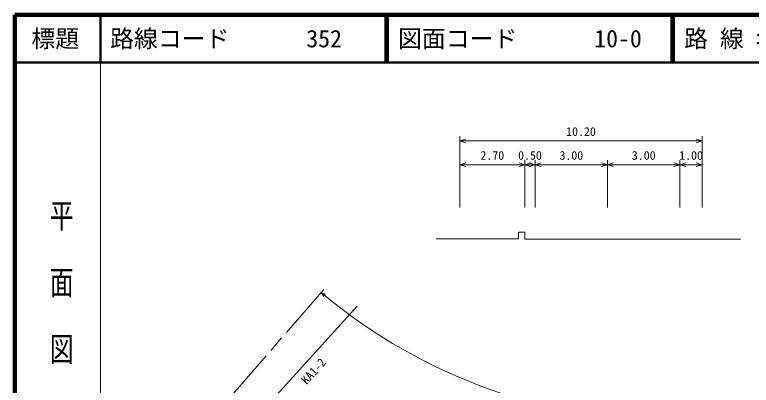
# Model space of a CAD drawing. Units: millimetres, scale not verified. Extents: x 40000 to 680000, y 20000 to 380000.
# Drawn here: x 40000 to 194454, y 302334 to 380000 of the extents above; entities that cross this region are included whole.
import ezdxf
from ezdxf.enums import TextEntityAlignment as Align

# ---------------------------------------------------------------- set-up
doc = ezdxf.new("R2010")
doc.units = ezdxf.units.MM
doc.header["$LTSCALE"] = 1000
doc.linetypes.add('CHAIN', pattern=[18.5, 12, -1.5, 3.5, -1.5])
for name, color, linetype, lineweight in [('M-BGD', 7, 'Continuous', 13), ('M-BMK', 2, 'CHAIN', 13), ('M-BMK-SRVR', 3, 'Continuous', 13), ('M-STR-HTXT', 7, 'Continuous', 13), ('M-TTL', 2, 'Continuous', 140), ('M-TTL-BAND', 7, 'Continuous', 13), ('M-TTL-LINE', 7, 'Continuous', 50)]:
    doc.layers.add(name, color=color, linetype=linetype, lineweight=lineweight)
doc.layers.add('M-TTL-TXT', color=7, linetype='Continuous')
doc.styles.add('@ＭＳ ゴシック', font='')
doc.styles.add('ＭＳ ゴシック', font='')
doc.styles.get('@ＭＳ ゴシック').set_extended_font_data('@MS Gothic')
doc.styles.get('ＭＳ ゴシック').set_extended_font_data('MS Gothic')

msp = doc.modelspace()

# ---------------------------------------------------------------- linework, layer by layer
at = {"layer": 'M-BGD'}
msp.add_lwpolyline([(128371, 333054), (145629, 333054), (145629, 334405), (146998, 334405), (146998, 332931), (192213, 332931)], dxfattribs=at)
at = {"layer": 'M-BMK'}
msp.add_line((60530, 271537), (104799, 322418), dxfattribs=at)
at = {"layer": 'M-BMK-SRVR'}
msp.add_line((87860, 292512), (111833, 318934), dxfattribs=at)
at = {"layer": 'M-STR-HTXT'}
for p, q in [((133319, 339594), (133319, 354549)), ((133319, 353549), (134569, 353924)), ((184172, 353549), (182922, 353924)), ((184172, 339594), (184172, 354549)), ((133319, 353549), (184172, 353549)), ((133319, 353549), (134569, 353174)), ((184172, 353549), (182922, 353174)), ((146998, 339594), (146998, 349549)), ((149112, 339594), (149112, 349549)), ((164326, 339594), (164326, 349549)), ((179487, 339594), (179487, 349549)), ((133319, 348549), (134569, 348924)), ((133319, 348549), (146998, 348549)), ((133319, 348549), (134569, 348174)), ((146998, 348549), (145748, 348924)), ((146998, 348549), (145748, 348174)), ((146998, 348549), (148248, 348924)), ((146998, 348549), (149112, 348549)), ((146998, 348549), (148248, 348174)), ((149112, 348549), (147862, 348924)), ((149112, 348549), (147862, 348174)), ((149112, 348549), (150362, 348924)), ((149112, 348549), (164326, 348549)), ((149112, 348549), (150362, 348174)), ((164326, 348549), (163076, 348924)), ((164326, 348549), (163076, 348174)), ((164326, 348549), (165576, 348924)), ((164326, 348549), (179487, 348549)), ((164326, 348549), (165576, 348174)), ((179487, 348549), (178237, 348924)), ((179487, 348549), (178237, 348174)), ((179487, 348549), (180737, 348924)), ((179487, 348549), (184172, 348549)), ((179487, 348549), (180737, 348174)), ((184172, 348549), (182922, 348924)), ((184172, 348549), (182922, 348174)), ((104241, 321777), (104848, 320944)), ((104241, 321777), (105169, 321328))]:
    msp.add_line(p, q, dxfattribs=at)
msp.add_arc((179121, 411359), 116755, 230.1087, 310.43861, dxfattribs=at)
at = {"layer": 'M-TTL'}
for p, q in [((40000, 380000), (40000, 20000)), ((680000, 380000), (40000, 380000))]:
    msp.add_line(p, q, dxfattribs=at)
at = {"layer": 'M-TTL-BAND'}
msp.add_line((58000, 370000), (58000, 20000), dxfattribs=at)
at = {"layer": 'M-TTL-LINE'}
for p, q in [((58000, 380000), (58000, 370000)), ((117750, 380000), (117750, 370000)), ((118250, 380000), (118250, 370000)), ((177750, 380000), (177750, 370000)), ((178250, 380000), (178250, 370000)), ((40000, 370000), (680000, 370000))]:
    msp.add_line(p, q, dxfattribs=at)

# ---------------------------------------------------------------- texts
at = {"layer": 'M-BMK-SRVR', "style": 'ＭＳ ゴシック'}
msp.add_text('KA1-2', height=1833, rotation=47.739, dxfattribs=at).set_placement((100563, 302987), align=Align.MIDDLE_LEFT)
at = {"layer": 'M-STR-HTXT', "style": 'ＭＳ ゴシック'}
for s, p in [('10.20', (158746, 354049)), ('2.70', (140158, 349049)), ('0.50', (148055, 349049)), ('3.00', (156719, 349049)), ('3.00', (171906, 349049)), ('1.00', (181829, 349049))]:
    msp.add_text(s, height=1833, dxfattribs=at).set_placement(p, align=Align.BOTTOM_CENTER)
at = {"layer": 'M-TTL-BAND', "style": '@ＭＳ ゴシック', "width": 1.4}
msp.add_text('平  面  図', height=3666, rotation=270, dxfattribs=at).set_placement((49777, 306475), align=Align.MIDDLE_RIGHT)
at = {"layer": 'M-TTL-TXT', "style": 'ＭＳ ゴシック'}
msp.add_text('標題', height=3666, dxfattribs=at).set_placement((48500, 375000), align=Align.MIDDLE_CENTER)
for s, p in [('路線コード', (60000, 375000)), ('図面コード', (120380, 375000)), ('路 線 名', (180380, 375000)), ('352', (101142, 375000)), ('10-0', (161521, 375000))]:
    msp.add_text(s, height=3666, dxfattribs=at).set_placement(p, align=Align.MIDDLE_LEFT)

doc.saveas('drawing.dxf')
